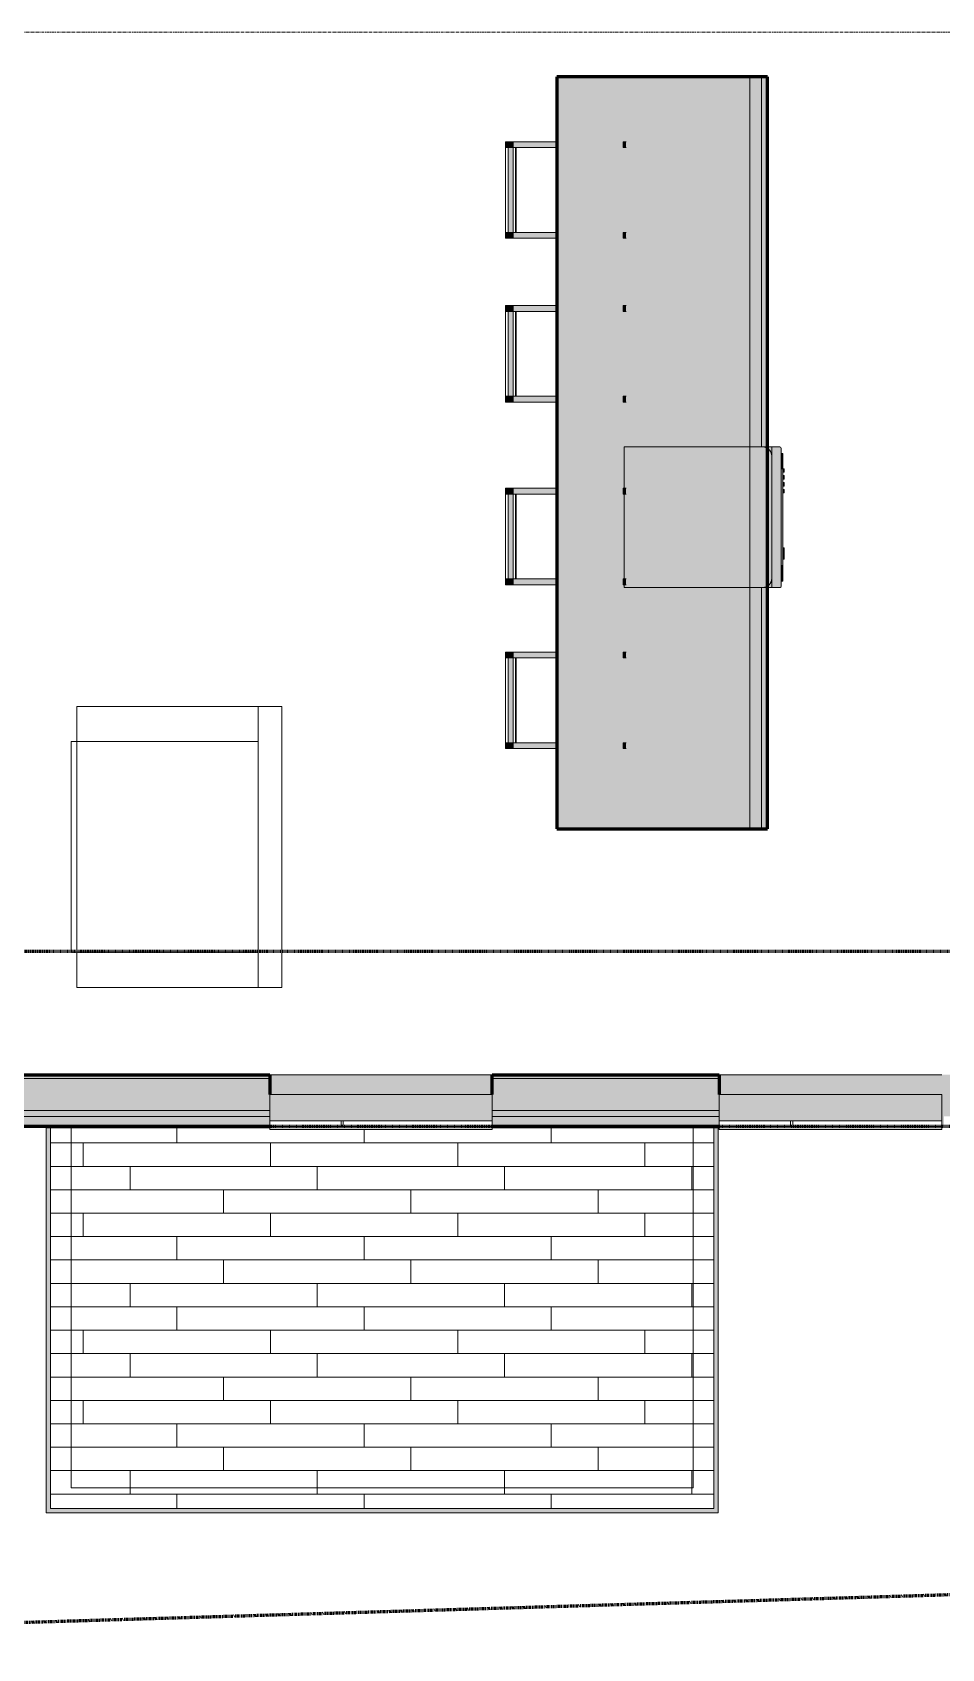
# Model space of a CAD drawing. Header units: inches. Extents: x -4061 to -1937, y 9836 to 11171.
# Drawn here: x -3715.1 to -3559.7, y 9891 to 10167.2 of the extents above; entities that cross this region are included whole.
import ezdxf

# ---------------------------------------------------------------- set-up
doc = ezdxf.new("R2010")
doc.units = ezdxf.units.IN
doc.header["$MEASUREMENT"] = 0
for name, pattern in [('Dash 1_16_', [0.125, 0.0625, -0.0625]), ('Double Dash 3_8_', [1, 0.375, -0.125, 0.125, -0.125, 0.125, -0.125]), ('Grid Line 1_2_', [0.875, 0.5, -0.125, 0.125, -0.125])]:
    doc.linetypes.add(name, pattern=pattern)
for name, color, linetype, lineweight in [('0-1', 7, 'Continuous', 5), ('0-2', 250, 'Continuous', 9), ('0-3', 10, 'Double Dash 3_8_', 60), ('A-FLOR-2', 7, 'Continuous', 18), ('A-FLOR-PATT-1', 251, 'Continuous', 9), ('A-GLAZ-1', 27, 'Continuous', 18), ('A-GLAZ-2', 7, 'Continuous', 18), ('A-GLAZ-5', 251, 'Continuous', 9), ('A-WALL-1', 8, 'Continuous', 5), ('A-WALL-2', 10, 'Continuous', 60), ('A-WALL-3', 7, 'Continuous', 18), ('A-WALL-6', 243, 'Continuous', 5), ('A-WALL-7', 9, 'Continuous', 18), ('A-WALL-PATT-2', 253, 'Continuous', 9), ('C-PROP-LINE-1', 10, 'Double Dash 3_8_', 60), ('C-PROP-LINE-2', 91, 'Dash 1_16_', 60), ('I-FURN', 30, 'Continuous', 9), ('I-FURN-1', 250, 'Continuous', 9), ('I-FURN-2', 253, 'Continuous', 9), ('Q-CASE-1', 253, 'Continuous', 9), ('Q-CASE-2', 10, 'Continuous', 60), ('Q-CASE-3', 250, 'Continuous', 9), ('Q-SPCQ-1', 250, 'Continuous', 9), ('Q-SPCQ-2', 55, 'Continuous', 9), ('S-GRID-1', 1, 'Grid Line 1_2_', 9)]:
    doc.layers.add(name, color=color, linetype=linetype, lineweight=lineweight)

# ---------------------------------------------------------------- blocks, each defined once
blk = doc.blocks.new('Dishwasher_15404 - 34_ counter-V13-ENLARGED RCP - 2ND FLOOR PLAN - WEST')
at = {"layer": 'Q-SPCQ-2'}
for points in [[(21.5, 0), (23.68, 0), (24.08, 0.05), (24.46, 0.21), (24.83, 0.52), (25.07, 0.87), (25.2, 1.17), (25.25, 1.57), (25.24, 22.49), (25.17, 22.9), (24.98, 23.29), (24.74, 23.58), (24.46, 23.79), (24.08, 23.95), (23.68, 24), (21.5, 24), (21.5, 0.87)], [(25.25, 0), (26.73, 0.01), (26.82, 0.06), (26.87, 0.2), (26.85, 23.86), (26.82, 23.94), (26.68, 24), (25.25, 24), (25.25, 0.42)], [(27.12, 21.39), (27.12, 22.91), (26.87, 22.91), (26.87, 21.39)], [(27.12, 20.19), (27.12, 21.39), (26.87, 21.39), (26.87, 20.19)], [(26.87, 3.81), (27.12, 3.81), (27.12, 20.19), (26.87, 20.19), (26.87, 5.57)], [(27.12, 19.69), (27.37, 19.69), (27.37, 20.28), (27.12, 20.28), (27.12, 20.19)], [(27.37, 18.51), (27.37, 19.1), (27.12, 19.1), (27.12, 18.51)], [(27.37, 17.33), (27.37, 17.92), (27.12, 17.92), (27.12, 17.33)], [(27.37, 16.15), (27.37, 16.74), (27.12, 16.74), (27.12, 16.15)], [(27.37, 5.81), (27.37, 6.79), (27.12, 6.79), (27.12, 5.81)], [(27.37, 4.82), (27.37, 5.81), (27.12, 5.81), (27.12, 4.82)], [(27.12, 2.61), (27.12, 3.81), (26.87, 3.81), (26.87, 2.61)], [(27.12, 1.09), (27.12, 2.61), (26.87, 2.61), (26.87, 1.09)]]:
    blk.add_hatch(color=256, dxfattribs=at).paths.add_polyline_path(points, flags=0)
h = blk.add_hatch(color=256, dxfattribs=at)
h.paths.add_polyline_path([(24.74, 0), (25.25, 0), (25.25, 1.57), (25.2, 1.17), (24.96, 0.67), (24.74, 0.42), (24.46, 0.21), (24.08, 0.05), (23.68, 0), (24.57, 0)], flags=0)
h.paths.add_polyline_path([(25.25, 22.43), (25.25, 24), (23.68, 24), (24.08, 23.95), (24.46, 23.79), (24.83, 23.48), (25.04, 23.21), (25.22, 22.75), (25.24, 22.49)], flags=0)
h = blk.add_hatch(color=256, dxfattribs=at)
h.paths.add_polyline_path([(25.07, 0.85), (25.12, 0.95), (25.07, 0.87)], flags=0)
h.paths.add_polyline_path([(25.2, 1.2), (25.22, 1.25), (25.2, 1.23)], flags=0)
h.paths.add_polyline_path([(25, 23.26), (24.96, 23.33), (24.98, 23.29)], flags=0)
at = {"layer": 'Q-SPCQ-1'}
for p, q in [((0, 24), (23.68, 24)), ((0, 16.95), (0, 24)), ((23.68, 24), (25.25, 24)), ((25.25, 24), (26.68, 24)), ((25.25, 24), (25.25, 22.43)), ((25.25, 22.43), (25.25, 1.57)), ((26.87, 23.8), (26.87, 0.2)), ((26.87, 22.91), (27.12, 22.91)), ((27.12, 21.39), (27.12, 22.91)), ((27.12, 20.19), (27.12, 21.39)), ((27.12, 20.28), (27.37, 20.28)), ((27.12, 3.81), (27.12, 20.19)), ((27.12, 19.69), (27.37, 19.69)), ((27.37, 19.69), (27.37, 20.28)), ((27.12, 19.1), (27.37, 19.1)), ((27.12, 18.51), (27.37, 18.51)), ((27.12, 17.92), (27.37, 17.92)), ((27.12, 17.33), (27.37, 17.33)), ((27.12, 16.74), (27.37, 16.74)), ((27.37, 17.33), (27.37, 17.92)), ((27.37, 16.15), (27.37, 16.74)), ((27.37, 18.51), (27.37, 19.1)), ((0, 1.45), (0, 15.95)), ((27.12, 16.15), (27.37, 16.15)), ((27.37, 6.79), (27.12, 6.79)), ((27.37, 5.81), (27.37, 6.79)), ((27.37, 4.82), (27.37, 5.81)), ((27.12, 4.82), (27.37, 4.82)), ((27.12, 2.61), (27.12, 3.81)), ((0, 0), (0, 0.45)), ((23.68, 0), (0, 0)), ((25.25, 1.57), (25.25, 0)), ((26.87, 1.09), (27.12, 1.09)), ((27.12, 1.09), (27.12, 2.61)), ((25.25, 0), (23.68, 0)), ((26.68, 0), (25.25, 0))]:
    blk.add_line(p, q, dxfattribs=at)
for centre, radius, start, end in [((23.68, 22.43), 1.57, 360, 90), ((23.68, 22.43), 1.57, 32.077, 42.3359), ((23.68, 22.43), 1.57, 17.8182, 27.5266), ((23.68, 22.43), 1.57, 360, 13.6425), ((26.68, 23.8), 0.197, 360, 90), ((23.68, 1.57), 1.57, 270, 360), ((23.68, 1.57), 1.57, 317.6641, 327.923), ((23.68, 1.57), 1.57, 333.4171, 342.1818), ((23.68, 1.57), 1.57, 346.3575, 360), ((26.68, 0.2), 0.197, 270, 360), ((26.68, 0.2), 0.197, 285, 345)]:
    blk.add_arc(centre, radius, start, end, dxfattribs=at)
blk = doc.blocks.new('OD_CW_Base Cabinet - OD_CW_Base Cabinet-1985666-ENLARGED RCP - 2ND FLOOR PLAN - WEST')
at = {"layer": 'Q-CASE-1'}
h = blk.add_hatch(color=256, dxfattribs=at)
h.paths.add_polyline_path([(0.74, 12.64), (0.74, -9), (129.26, -9), (129.26, 24), (0.74, 24), (0.74, 12.64)], flags=0)
h.paths.add_polyline_path([(14.45, 12.14), (14.45, 12.64), (15.45, 12.64), (15.45, 12.14)], flags=0)
h.paths.add_polyline_path([(29.95, 12.14), (29.95, 12.64), (30.95, 12.64), (30.95, 12.14)], flags=0)
h.paths.add_polyline_path([(42.45, 12.14), (42.45, 12.64), (43.45, 12.64), (43.45, 12.14)], flags=0)
h.paths.add_polyline_path([(57.95, 12.14), (57.95, 12.64), (58.95, 12.64), (58.95, 12.14)], flags=0)
h.paths.add_polyline_path([(73.67, 12.14), (73.67, 12.64), (74.67, 12.64), (74.67, 12.14)], flags=0)
h.paths.add_polyline_path([(89.17, 12.64), (89.17, 12.64), (90.17, 12.64), (90.17, 12.14), (89.17, 12.14)], flags=0)
h.paths.add_polyline_path([(101.67, 12.14), (101.67, 12.64), (102.67, 12.64), (102.67, 12.14)], flags=0)
h.paths.add_polyline_path([(117.17, 12.14), (117.17, 12.64), (118.17, 12.64), (118.17, 12.14)], flags=0)
h = blk.add_hatch(color=256, dxfattribs=at)
h.paths.add_polyline_path([(0.74, -9), (0.74, -11), (42, -11), (42, -9), (28.78, -9)], flags=0)
h.paths.add_polyline_path([(66, -11), (129.26, -11), (129.26, -9), (66, -9)], flags=0)
h = blk.add_hatch(color=256, dxfattribs=at)
h.paths.add_polyline_path([(0.74, -12), (42, -12), (41.98, -11), (0.74, -11)], flags=0)
h.paths.add_polyline_path([(66, -11.96), (66, -12), (129.26, -12), (129.26, -11), (66, -11), (66, -11.84)], flags=0)
at = {"layer": 'Q-CASE-2'}
for p, q in [((129.26, 24), (0.74, 24)), ((0.74, 24), (0.74, -12)), ((129.26, -12), (129.26, 24)), ((0.74, -12), (129.26, -12))]:
    blk.add_line(p, q, dxfattribs=at)
at = {"layer": 'Q-CASE-3'}
for p, q in [((0.74, 24), (0.74, -9)), ((0.74, 24), (129.26, 24)), ((129.26, -9), (129.26, 24)), ((0.74, -9), (0.74, -11)), ((0.74, -9), (129.26, -9)), ((0.74, -11), (0.74, -12)), ((0.74, -11), (42, -11)), ((0.74, -11), (42, -11)), ((66, -11), (129.26, -11)), ((66, -11), (129.26, -11)), ((129.26, -11), (129.26, -9)), ((129.26, -12), (129.26, -11)), ((0.74, -12), (42, -12)), ((66, -12), (129.26, -12))]:
    blk.add_line(p, q, dxfattribs=at)
blk = doc.blocks.new('Bar_Stool_6722_1_ - Bar_Stool_6722_1_-V14-ENLARGED RCP - 2ND FLOOR PLAN - WEST')
at = {"layer": 'I-FURN-2'}
for points in [[(1, 20.63), (0, 20.63), (0, 20.14), (1, 20.14)], [(16.5, 20.63), (15.5, 20.63), (15.5, 20.14), (16.5, 20.14)], [(1, 8.11), (1, 8.78), (0, 8.78), (0, 1.3), (1, 1.3), (1, 6.87)], [(16.5, 8.11), (16.5, 8.78), (15.5, 8.78), (15.5, 1.3), (16.5, 1.3), (16.5, 1.83)], [(1, 0.75), (1, 1.3), (0, 1.3), (0, 0.75), (1, 0.75)], [(1, 0.46), (1, 0.75), (0, 0.75), (0, 0), (1, 0)], [(15.5, 1.3), (1, 1.3), (1, 0.46), (15.5, 0.46), (15.5, 1.3)], [(16.5, 1.3), (15.5, 1.3), (15.5, 0.75), (16.5, 0.75), (16.5, 0.94)], [(16.5, 0.46), (16.5, 0.75), (15.5, 0.75), (15.5, 0), (16.5, 0)]]:
    blk.add_hatch(color=256, dxfattribs=at).paths.add_polyline_path(points, flags=0)
at = {"layer": 'I-FURN-1'}
for p, q in [((0, 20.63), (0, 20.14)), ((0, 20.14), (1, 20.14)), ((1, 20.14), (1, 20.63)), ((15.5, 20.63), (15.5, 20.14)), ((15.5, 20.14), (16.5, 20.14)), ((16.5, 20.14), (16.5, 20.63)), ((0, 8.78), (0, 1.3)), ((1, 1.3), (1, 8.78)), ((15.5, 8.78), (15.5, 1.3)), ((16.5, 1.3), (16.5, 8.78)), ((0, 1.3), (1, 1.3)), ((0, 1.3), (0, 0.75)), ((0, 0.75), (0, 0)), ((0, 0.75), (1, 0.75)), ((1, 1.83), (15.5, 1.83)), ((1, 1.73), (15.5, 1.73)), ((15.5, 1.3), (1, 1.3)), ((1, 0.75), (1, 1.3)), ((1, 0), (1, 0.75)), ((1, 0.46), (15.5, 0.46)), ((15.5, 1.3), (16.5, 1.3)), ((15.5, 1.3), (15.5, 0.75)), ((15.5, 0.75), (15.5, 0)), ((15.5, 0.75), (16.5, 0.75)), ((16.5, 0), (15.5, 0)), ((16.5, 0.75), (16.5, 1.3)), ((16.5, 0), (16.5, 0.75)), ((1, 0), (0, 0)), ((1, 0), (15.5, 0))]:
    blk.add_line(p, q, dxfattribs=at)
blk = doc.blocks.new('Bar_Stool_6722_1_ - Bar_Stool_6722_1_-V15-ENLARGED RCP - 2ND FLOOR PLAN - WEST')
at = {"layer": 'I-FURN-2'}
for points in [[(0, -0.46), (0, -0.75), (1, -0.75), (1, 0), (0, 0)], [(15.5, 0), (15.5, -0.75), (16.5, -0.75), (16.5, 0), (16, 0)], [(0, -1.3), (1, -1.3), (1, -0.75), (0, -0.75), (0, -0.94)], [(0, -1.83), (0, -8.78), (1, -8.78), (1, -1.3), (0, -1.3)], [(1, -0.75), (1, -1.3), (15.5, -1.3), (15.5, -0.46), (1, -0.46), (1, -0.75)], [(15.5, -1.3), (16.5, -1.3), (16.5, -0.75), (15.5, -0.75), (15.5, -0.94)], [(15.5, -8.78), (16.5, -8.78), (16.5, -1.3), (15.5, -1.3), (15.5, -8.11)], [(0, -20.63), (1, -20.63), (1, -20.14), (0, -20.14)], [(15.5, -20.63), (16.5, -20.63), (16.5, -20.14), (15.5, -20.14)]]:
    blk.add_hatch(color=256, dxfattribs=at).paths.add_polyline_path(points, flags=0)
at = {"layer": 'I-FURN-1'}
for p, q in [((0, 0), (0, -0.75)), ((0, 0), (1, 0)), ((1, -0.75), (1, 0)), ((0, -0.75), (0, -1.3)), ((1, -0.75), (0, -0.75)), ((0, -1.3), (0, -8.78)), ((1, -1.3), (0, -1.3)), ((15.5, 0), (1, 0)), ((15.5, -0.46), (1, -0.46)), ((1, -1.3), (1, -0.75)), ((1, -1.3), (15.5, -1.3)), ((1, -8.78), (1, -1.3)), ((15.5, -1.73), (1, -1.73)), ((15.5, -1.83), (1, -1.83)), ((15.5, 0), (15.5, -0.75)), ((15.5, 0), (16.5, 0)), ((15.5, -0.75), (15.5, -1.3)), ((16.5, -0.75), (15.5, -0.75)), ((15.5, -1.3), (15.5, -8.78)), ((16.5, -1.3), (15.5, -1.3)), ((16.5, -0.75), (16.5, 0)), ((16.5, -1.3), (16.5, -0.75)), ((16.5, -8.78), (16.5, -1.3)), ((0, -20.14), (0, -20.63)), ((1, -20.14), (0, -20.14)), ((1, -20.63), (1, -20.14)), ((15.5, -20.14), (15.5, -20.63)), ((16.5, -20.14), (15.5, -20.14)), ((16.5, -20.63), (16.5, -20.14))]:
    blk.add_line(p, q, dxfattribs=at)
blk = doc.blocks.new('Couch-Both_Arms-Generic - 2-1523460-ENLARGED RCP - 2ND FLOOR PLAN - WEST')
at = {"layer": 'I-FURN'}
for p, q in [((-24, 17.5), (-18, 17.5)), ((-24, -13.5), (-24, 17.5)), ((-18, 18.5), (18, 18.5)), ((-18, -13.5), (-18, 18.5)), ((-18, 17.5), (-18, -13.5)), ((18, 18.5), (18, -13.5)), ((18, 17.5), (24, 17.5)), ((18, -13.5), (18, 17.5)), ((24, 17.5), (24, -13.5)), ((-24, -13.5), (24, -13.5)), ((-18, -13.5), (-24, -13.5)), ((18, -13.5), (-18, -13.5)), ((24, -13.5), (18, -13.5))]:
    blk.add_line(p, q, dxfattribs=at)
at = {"layer": 'I-FURN-1'}
for p, q in [((-24, 17.5), (24, 17.5)), ((-24, -17.5), (-24, 17.5)), ((24, 17.5), (24, -17.5)), ((24, -17.5), (-24, -17.5))]:
    blk.add_line(p, q, dxfattribs=at)
blk = doc.blocks.new('CTR - 1st Phase - Unit Layouts_rvt-1-ENLARGED RCP - 2ND FLOOR PLAN - WEST')
at = {"layer": '0-2'}
for name, p, rotation in [('OD_CW_Base Cabinet - OD_CW_Base Cabinet-1985666-ENLARGED RCP - 2ND FLOOR PLAN - WEST', (-3601.5, 10030.33), 89.99999999990125), ('Bar_Stool_6722_1_ - Bar_Stool_6722_1_-V15-ENLARGED RCP - 2ND FLOOR PLAN - WEST', (-3634.27, 10132), 89.99999999989384), ('Bar_Stool_6722_1_ - Bar_Stool_6722_1_-V14-ENLARGED RCP - 2ND FLOOR PLAN - WEST', (-3634.27, 10120.5), 269.9999999998954), ('Bar_Stool_6722_1_ - Bar_Stool_6722_1_-V15-ENLARGED RCP - 2ND FLOOR PLAN - WEST', (-3634.27, 10072.78), 89.99999999989421), ('Bar_Stool_6722_1_ - Bar_Stool_6722_1_-V15-ENLARGED RCP - 2ND FLOOR PLAN - WEST', (-3634.27, 10044.78), 89.99999999989421), ('Couch-Both_Arms-Generic - 2-1523460-ENLARGED RCP - 2ND FLOOR PLAN - WEST', (-3690, 10027.99), 89.99999999998167)]:
    blk.add_blockref(name, p, dxfattribs=dict(at, rotation=rotation))
blk.add_blockref('Dishwasher_15404 - 34_ counter-V13-ENLARGED RCP - 2ND FLOOR PLAN - WEST', (-3614, 10072.33), dxfattribs=at)
blk = doc.blocks.new('_THE_ WINDOW _ DOOR - Window - 2nd Floor-2113400-ENLARGED RCP - 2ND FLOOR PLAN - WEST')
at = {"layer": 'A-GLAZ-1'}
h = blk.add_hatch(color=256, dxfattribs=at)
h.paths.add_polyline_path([(-19.01, -4.94), (19.01, -4.94), (19.01, -4.44), (-19.01, -4.44)], flags=0)
h.paths.add_polyline_path([(-4.15, -3.44), (19.01, -3.44), (19.01, 1.06), (-19.01, 1.06), (-19.01, -3.44)], flags=0)
at = {"layer": 'A-GLAZ-5'}
h = blk.add_hatch(dxfattribs=at)
h.set_pattern_fill('FP_10', color=256, style=0, pattern_type=2)
h.set_pattern_definition([(0, (25.74, -1.51), (-38.4, 120.38), [0.392, -38.007]), (0, (25.74, -1.12), (-38.4, 120.38), [0.392, -38.007]), (0, (25.74, 14.85), (-38.4, 120.38), [0.392, -38.007]), (0, (25.74, 15.24), (-38.4, 120.38), [0.392, -38.007]), (0, (25.74, 31.2), (-38.4, 120.38), [0.393, -38.008]), (0, (25.74, 31.6), (-38.4, 120.38), [0.393, -38.008]), (0, (25.74, 47.56), (-38.4, 120.38), [0.393, -38.008]), (0, (25.74, 47.95), (-38.4, 120.38), [0.393, -38.008]), (0, (25.74, 63.92), (-38.4, 120.38), [0.393, -38.008]), (0, (25.74, 64.31), (-38.4, 120.38), [0.393, -38.008]), (0, (25.74, 80.28), (-38.4, 120.38), [0.393, -38.008]), (0, (25.74, 80.67), (-38.4, 120.38), [0.393, -38.008]), (0, (25.74, 96.63), (-38.4, 120.38), [0.393, -38.008]), (0, (25.74, 97.03), (-38.4, 120.38), [0.393, -38.008]), (0, (25.74, 112.99), (-38.4, 120.38), [0.392, -38.007]), (0, (25.74, 113.38), (-38.4, 120.38), [0.392, -38.007]), (0, (43.19, -1.51), (-38.4, 120.38), [0.393, -38.008]), (0, (43.19, -1.12), (-38.4, 120.38), [0.393, -38.008]), (0, (43.19, 14.85), (-38.4, 120.38), [0.393, -38.008]), (0, (43.19, 15.24), (-38.4, 120.38), [0.393, -38.008]), (0, (43.19, 31.2), (-38.4, 120.38), [0.393, -38.008]), (0, (43.19, 31.6), (-38.4, 120.38), [0.393, -38.008]), (0, (43.19, 47.56), (-38.4, 120.38), [0.393, -38.008]), (0, (43.19, 47.95), (-38.4, 120.38), [0.393, -38.008]), (0, (43.19, 63.92), (-38.4, 120.38), [0.393, -38.008]), (0, (43.19, 64.31), (-38.4, 120.38), [0.393, -38.008]), (0, (43.19, 80.28), (-38.4, 120.38), [0.393, -38.008]), (0, (43.19, 80.67), (-38.4, 120.38), [0.393, -38.008]), (0, (43.19, 96.63), (-38.4, 120.38), [0.393, -38.008]), (0, (43.19, 97.03), (-38.4, 120.38), [0.393, -38.008]), (0, (43.19, 112.99), (-38.4, 120.38), [0.392, -38.007]), (0, (43.19, 113.38), (-38.4, 120.38), [0.392, -38.007]), (0, (60.64, -1.51), (-38.4, 120.38), [0.392, -38.007]), (0, (60.64, -1.12), (-38.4, 120.38), [0.392, -38.007]), (0, (60.64, 14.85), (-38.4, 120.38), [0.392, -38.007]), (0, (60.64, 15.24), (-38.4, 120.38), [0.392, -38.007]), (0, (60.64, 31.2), (-38.4, 120.38), [0.392, -38.007]), (0, (60.64, 31.6), (-38.4, 120.38), [0.392, -38.007]), (0, (60.64, 47.56), (-38.4, 120.38), [0.392, -38.007]), (0, (60.64, 47.95), (-38.4, 120.38), [0.392, -38.007]), (0, (60.64, 63.92), (-38.4, 120.38), [0.392, -38.007]), (0, (60.64, 64.31), (-38.4, 120.38), [0.392, -38.007]), (0, (60.64, 80.28), (-38.4, 120.38), [0.392, -38.007]), (0, (60.64, 80.67), (-38.4, 120.38), [0.392, -38.007]), (0, (60.64, 96.63), (-38.4, 120.38), [0.392, -38.007]), (0, (60.64, 97.03), (-38.4, 120.38), [0.392, -38.007]), (0, (60.64, 112.99), (-38.4, 120.38), [0.392, -38.007]), (0, (60.64, 113.38), (-38.4, 120.38), [0.392, -38.007]), (90, (24, -4.063), (-38.4, 2e-15), [120, -0.375]), (90, (24.375, -4.063), (-38.4, 2e-15), [120, -0.375]), (90, (25.74, -1.51), (-38.4, 2e-15), [0.392, -119.982]), (90, (25.74, 14.848), (-38.4, 2e-15), [0.393, -119.983]), (90, (25.74, 31.206), (-38.4, 2e-15), [0.392, -119.982]), (90, (25.74, 47.563), (-38.4, 2e-15), [0.392, -119.982]), (90, (25.74, 63.92), (-38.4, 2e-15), [0.392, -119.982]), (90, (25.74, 80.277), (-38.4, 2e-15), [0.392, -119.982]), (90, (25.74, 96.634), (-38.4, 2e-15), [0.392, -119.982]), (90, (25.74, 112.99), (-38.4, 2e-15), [0.392, -119.982]), (90, (26.134, -1.51), (-38.4, 2e-15), [0.392, -119.982]), (90, (26.134, 14.848), (-38.4, 2e-15), [0.393, -119.983]), (90, (26.134, 31.206), (-38.4, 2e-15), [0.392, -119.982]), (90, (26.134, 47.563), (-38.4, 2e-15), [0.392, -119.982]), (90, (26.134, 63.92), (-38.4, 2e-15), [0.392, -119.982]), (90, (26.134, 80.277), (-38.4, 2e-15), [0.392, -119.982]), (90, (26.134, 96.634), (-38.4, 2e-15), [0.392, -119.982]), (90, (26.134, 112.99), (-38.4, 2e-15), [0.392, -119.982]), (90, (43.19, -1.51), (-38.4, 2e-15), [0.392, -119.982]), (90, (43.19, 14.848), (-38.4, 2e-15), [0.393, -119.983]), (90, (43.19, 31.206), (-38.4, 2e-15), [0.392, -119.982]), (90, (43.19, 47.563), (-38.4, 2e-15), [0.392, -119.982]), (90, (43.19, 63.92), (-38.4, 2e-15), [0.392, -119.982]), (90, (43.19, 80.277), (-38.4, 2e-15), [0.392, -119.982]), (90, (43.19, 96.634), (-38.4, 2e-15), [0.392, -119.982]), (90, (43.19, 112.99), (-38.4, 2e-15), [0.392, -119.982]), (90, (43.584, -1.51), (-38.4, 2e-15), [0.392, -119.982]), (90, (43.584, 14.848), (-38.4, 2e-15), [0.393, -119.983]), (90, (43.584, 31.206), (-38.4, 2e-15), [0.392, -119.982]), (90, (43.584, 47.563), (-38.4, 2e-15), [0.392, -119.982]), (90, (43.584, 63.92), (-38.4, 2e-15), [0.392, -119.982]), (90, (43.584, 80.277), (-38.4, 2e-15), [0.392, -119.982]), (90, (43.584, 96.634), (-38.4, 2e-15), [0.392, -119.982]), (90, (43.584, 112.99), (-38.4, 2e-15), [0.392, -119.982]), (90, (60.64, -1.51), (-38.4, 2e-15), [0.392, -119.982]), (90, (60.64, 14.848), (-38.4, 2e-15), [0.392, -119.982]), (90, (60.64, 31.206), (-38.4, 2e-15), [0.392, -119.982]), (90, (60.64, 47.563), (-38.4, 2e-15), [0.392, -119.982]), (90, (60.64, 63.92), (-38.4, 2e-15), [0.392, -119.982]), (90, (60.64, 80.277), (-38.4, 2e-15), [0.392, -119.982]), (90, (60.64, 96.634), (-38.4, 2e-15), [0.392, -119.982]), (90, (60.64, 112.99), (-38.4, 2e-15), [0.392, -119.982]), (90, (61.034, -1.51), (-38.4, 2e-15), [0.392, -119.982]), (90, (61.034, 14.848), (-38.4, 2e-15), [0.392, -119.982]), (90, (61.034, 31.206), (-38.4, 2e-15), [0.392, -119.982]), (90, (61.034, 47.563), (-38.4, 2e-15), [0.392, -119.982]), (90, (61.034, 63.92), (-38.4, 2e-15), [0.392, -119.982]), (90, (61.034, 80.277), (-38.4, 2e-15), [0.392, -119.982]), (90, (61.034, 96.634), (-38.4, 2e-15), [0.392, -119.982]), (90, (61.034, 112.99), (-38.4, 2e-15), [0.392, -119.982]), (180, (62.4, -4.44), (-38.4, 120.38), [38.025, -0.375]), (180, (62.4, -4.06), (-38.4, 120.38), [38.025, -0.375])])
h.paths.add_polyline_path([(-4.15, -4.44), (19.01, -4.44), (19.01, -3.44), (-19.01, -3.44), (-19.01, -4.44)], flags=0)
at = {"layer": 'A-GLAZ-2'}
for p, q in [((19.01, 1.06), (-19.01, 1.06)), ((-19.01, 1.06), (-19.01, -3.44)), ((19.01, 1.06), (19.01, -3.44)), ((19.01, -3.44), (-19.01, -3.44)), ((-19.01, -3.44), (-19.01, -4.44)), ((-19.01, -4.44), (-19.01, -4.94)), ((-19.01, -4.44), (19.01, -4.44)), ((-19.01, -4.94), (19.01, -4.94)), ((19.01, -3.44), (19.01, -4.44)), ((19.01, -4.44), (19.01, -4.94))]:
    blk.add_line(p, q, dxfattribs=at)
blk = doc.blocks.new('Family - ___-1878357-ENLARGED RCP - 2ND FLOOR PLAN - WEST')
at = {"layer": 'C-PROP-LINE-1'}
blk.add_line((-3867.12, 9890.98), (-2001.29, 9946.84), dxfattribs=at)
blk = doc.blocks.new('CTR - 1st Phase - Shell_rvt-1-ENLARGED RCP - 2ND FLOOR PLAN - WEST')
at = {"layer": 'A-FLOR-PATT-1'}
h = blk.add_hatch(dxfattribs=at)
h.set_pattern_fill('FP_15', color=256, style=0, pattern_type=2)
h.set_pattern_definition([(180, (-3706.432, 31797.395), (5e-16, 4), []), (90, (-3706.432, 31797.395), (8, 8), [4, -28]), (90, (-3722.432, 31801.395), (8, 8), [4, -28])])
h.paths.add_polyline_path([(-3638.51, 9914.94), (-3598.67, 9914.94), (-3598.67, 9980), (-3636.51, 9980), (-3636.51, 9979.69), (-3674.54, 9979.69), (-3674.54, 9980), (-3712, 9980), (-3712, 9914.94), (-3672.54, 9914.94)], flags=0)
at = {"layer": 'A-WALL-1'}
for points in [[(-3672.54, 9985.69), (-3636.51, 9985.69), (-3636.51, 9989.06), (-3674.54, 9989.06), (-3674.54, 9985.69)], [(-3561.71, 9985.69), (-3559.71, 9985.69), (-3559.71, 9989.06), (-3597.74, 9989.06), (-3597.74, 9985.69), (-3595.5, 9985.69)]]:
    blk.add_hatch(color=256, dxfattribs=at).paths.add_polyline_path(points, flags=0)
h = blk.add_hatch(color=256, dxfattribs=at)
h.paths.add_polyline_path([(-3858.91, 9980.44), (-3828.14, 9980.44), (-3828.14, 9981.94), (-3858.97, 9981.94), (-3858.97, 9980.44)], flags=0)
h.paths.add_polyline_path([(-3622, 9980.44), (-3597.74, 9980.44), (-3597.74, 9981.94), (-3636.51, 9981.94), (-3636.51, 9980.44)], flags=0)
h.paths.add_polyline_path([(-3712.75, 9980.44), (-3674.54, 9980.44), (-3674.54, 9981.94), (-3790.11, 9981.94), (-3790.11, 9980.44), (-3718.14, 9980.44)], flags=0)
h.paths.add_polyline_path([(-3472.87, 9980.44), (-3405.74, 9980.44), (-3405.74, 9981.94), (-3482.91, 9981.94), (-3482.91, 9980.44)], flags=0)
h.paths.add_polyline_path([(-3559.71, 9980.44), (-3559.34, 9980.44), (-3559.34, 9981.94), (-3559.71, 9981.94), (-3559.71, 9981.19)], flags=0)
h.paths.add_polyline_path([(-3549.34, 9980.44), (-3520.94, 9980.44), (-3520.94, 9981.94), (-3549.34, 9981.94), (-3549.34, 9981.19)], flags=0)
h.paths.add_polyline_path([(-3300.91, 9980.44), (-3300.91, 9981.94), (-3367.71, 9981.94), (-3367.71, 9980.44), (-3350.24, 9980.44)], flags=0)
h.paths.add_polyline_path([(-3136.94, 9980.44), (-3136.94, 9981.94), (-3137.31, 9981.94), (-3137.31, 9980.44)], flags=0)
h.paths.add_polyline_path([(-3214.11, 9980.44), (-3175.34, 9980.44), (-3175.34, 9981.94), (-3214.11, 9981.94)], flags=0)
h.paths.add_polyline_path([(-3098.91, 9980.44), (-3060.14, 9980.44), (-3060.14, 9981.94), (-3098.91, 9981.94), (-3098.91, 9981.19)], flags=0)
h.paths.add_polyline_path([(-3290.54, 9980.44), (-3290.54, 9981.94), (-3290.91, 9981.94), (-3290.91, 9980.44)], flags=0)
h.paths.add_polyline_path([(-3252.51, 9980.44), (-3252.14, 9980.44), (-3252.14, 9981.94), (-3252.51, 9981.94), (-3252.51, 9981.19)], flags=0)
h.paths.add_polyline_path([(-2944.94, 9980.44), (-2944.94, 9981.94), (-2983.71, 9981.94), (-2983.71, 9980.44), (-2945.12, 9980.44)], flags=0)
h.paths.add_polyline_path([(-2906.54, 9980.44), (-2906.54, 9981.94), (-2934.94, 9981.94), (-2934.94, 9980.44), (-2921.03, 9980.44)], flags=0)
h.paths.add_polyline_path([(-2868.14, 9980.44), (-2868.14, 9981.94), (-2868.51, 9981.94), (-2868.51, 9980.44)], flags=0)
h.paths.add_polyline_path([(-3022.11, 9980.44), (-3021.74, 9980.44), (-3021.74, 9981.94), (-3022.11, 9981.94), (-3022.11, 9981.19)], flags=0)
h.paths.add_polyline_path([(-2675.76, 9980.44), (-2648.11, 9980.44), (-2648.11, 9981.94), (-2676.51, 9981.94), (-2676.51, 9980.44), (-2676.32, 9980.44)], flags=0)
h.paths.add_polyline_path([(-2790.4, 9980.44), (-2752.94, 9980.44), (-2752.94, 9981.94), (-2830.11, 9981.94), (-2830.11, 9980.44), (-2791.15, 9980.44)], flags=0)
h.paths.add_polyline_path([(-2484.14, 9980.44), (-2484.14, 9981.94), (-2521.97, 9981.94), (-2521.97, 9980.44), (-2491.82, 9980.44)], flags=0)
h.paths.add_polyline_path([(-2714.91, 9980.44), (-2714.54, 9980.44), (-2714.54, 9981.94), (-2714.91, 9981.94), (-2714.91, 9981.19)], flags=0)
h.paths.add_polyline_path([(-2330.54, 9980.44), (-2292.14, 9980.44), (-2292.14, 9981.94), (-2330.54, 9981.94), (-2330.54, 9981.19)], flags=0)
h.paths.add_polyline_path([(-2445.36, 9980.44), (-2445.36, 9981.94), (-2446.11, 9981.94), (-2446.11, 9980.44)], flags=0)
h.paths.add_polyline_path([(-2368.56, 9980.44), (-2368.56, 9981.94), (-2369.31, 9981.94), (-2369.31, 9980.44), (-2369.18, 9980.44)], flags=0)
h.paths.add_polyline_path([(-2253.74, 9980.44), (-2253.74, 9981.94), (-2254.11, 9981.94), (-2254.11, 9980.44)], flags=0)
h.paths.add_polyline_path([(-2407.34, 9980.44), (-2379.31, 9980.44), (-2379.31, 9981.94), (-2407.34, 9981.94), (-2407.34, 9981.19)], flags=0)
h.paths.add_polyline_path([(-2215.71, 9980.44), (-2176.94, 9980.44), (-2176.94, 9981.94), (-2215.71, 9981.94), (-2215.71, 9981.19)], flags=0)
h.paths.add_polyline_path([(-2100.51, 9980.44), (-2068.17, 9980.44), (-2068.17, 9981.94), (-2100.51, 9981.94), (-2100.51, 9981.19)], flags=0)
h.paths.add_polyline_path([(-2138.54, 9980.44), (-2138.54, 9981.94), (-2138.91, 9981.94), (-2138.91, 9980.44)], flags=0)
at = {"layer": 'A-WALL-6'}
for points in [[(-3708.5, 9914.19), (-3708.5, 9914.94), (-3712, 9914.94), (-3712, 9980), (-3712.75, 9980), (-3712.75, 9914.19), (-3712, 9914.19)], [(-3598.67, 9914.19), (-3597.92, 9914.19), (-3597.92, 9980), (-3598.67, 9980), (-3598.67, 9914.94), (-3602.17, 9914.94), (-3602.17, 9914.19)], [(-3708.5, 9914.19), (-3602.17, 9914.19), (-3602.17, 9914.94), (-3708.5, 9914.94)]]:
    blk.add_hatch(color=256, dxfattribs=at).paths.add_polyline_path(points, flags=0)
at = {"layer": 'A-WALL-7'}
h = blk.add_hatch(color=256, dxfattribs=at)
h.paths.add_polyline_path([(-3858.97, 9980.19), (-3828.14, 9980.19), (-3828.14, 9980.44), (-3860.47, 9980.44), (-3860.47, 9980.19), (-3859.14, 9980.19)], flags=0)
h.paths.add_polyline_path([(-3712, 9980.19), (-3674.54, 9980.19), (-3674.54, 9980.44), (-3790.11, 9980.44), (-3790.11, 9980.19), (-3712.75, 9980.19)], flags=0)
h.paths.add_polyline_path([(-3636.51, 9980.19), (-3597.74, 9980.19), (-3597.74, 9980.44), (-3636.51, 9980.44)], flags=0)
h.paths.add_polyline_path([(-3534.19, 9980.19), (-3520.94, 9980.19), (-3520.94, 9980.44), (-3549.34, 9980.44), (-3549.34, 9980.19)], flags=0)
h.paths.add_polyline_path([(-3559.71, 9980.19), (-3559.34, 9980.19), (-3559.34, 9980.44), (-3559.71, 9980.44)], flags=0)
h.paths.add_polyline_path([(-3405.74, 9980.19), (-3405.74, 9980.44), (-3482.91, 9980.44), (-3482.91, 9980.19), (-3472.87, 9980.19)], flags=0)
h.paths.add_polyline_path([(-3367.71, 9980.19), (-3300.91, 9980.19), (-3300.91, 9980.44), (-3367.71, 9980.44)], flags=0)
h.paths.add_polyline_path([(-3179.96, 9980.19), (-3175.34, 9980.19), (-3175.34, 9980.44), (-3214.11, 9980.44), (-3214.11, 9980.19)], flags=0)
h.paths.add_polyline_path([(-3290.54, 9980.19), (-3290.54, 9980.44), (-3290.91, 9980.44), (-3290.91, 9980.19)], flags=0)
h.paths.add_polyline_path([(-3252.14, 9980.19), (-3252.14, 9980.44), (-3252.51, 9980.44), (-3252.51, 9980.19)], flags=0)
h.paths.add_polyline_path([(-2906.54, 9980.19), (-2906.54, 9980.44), (-2934.94, 9980.44), (-2934.94, 9980.19), (-2921.03, 9980.19)], flags=0)
h.paths.add_polyline_path([(-2830.11, 9980.19), (-2752.94, 9980.19), (-2752.94, 9980.44), (-2830.11, 9980.44)], flags=0)
h.paths.add_polyline_path([(-2945.87, 9980.19), (-2944.94, 9980.19), (-2944.94, 9980.44), (-2983.71, 9980.44), (-2983.71, 9980.19), (-2949.37, 9980.19)], flags=0)
h.paths.add_polyline_path([(-2868.14, 9980.19), (-2868.14, 9980.44), (-2868.51, 9980.44), (-2868.51, 9980.19)], flags=0)
h.paths.add_polyline_path([(-3021.74, 9980.19), (-3021.74, 9980.44), (-3022.11, 9980.44), (-3022.11, 9980.19)], flags=0)
h.paths.add_polyline_path([(-3137.31, 9980.19), (-3136.94, 9980.19), (-3136.94, 9980.44), (-3137.31, 9980.44)], flags=0)
h.paths.add_polyline_path([(-3060.14, 9980.19), (-3060.14, 9980.44), (-3098.91, 9980.44), (-3098.91, 9980.19)], flags=0)
h.paths.add_polyline_path([(-2675.76, 9980.19), (-2648.11, 9980.19), (-2648.11, 9980.44), (-2676.51, 9980.44), (-2676.51, 9980.19), (-2676.32, 9980.19)], flags=0)
h.paths.add_polyline_path([(-2521.22, 9980.19), (-2484.14, 9980.19), (-2484.14, 9980.44), (-2522.72, 9980.44), (-2522.72, 9980.19), (-2521.97, 9980.19)], flags=0)
h.paths.add_polyline_path([(-2637.92, 9980.19), (-2637.92, 9980.44), (-2638.11, 9980.44), (-2638.11, 9980.19)], flags=0)
h.paths.add_polyline_path([(-2714.54, 9980.19), (-2714.54, 9980.44), (-2714.91, 9980.44), (-2714.91, 9980.19)], flags=0)
h.paths.add_polyline_path([(-2330.52, 9980.19), (-2292.14, 9980.19), (-2292.14, 9980.44), (-2330.54, 9980.44), (-2330.54, 9980.19)], flags=0)
h.paths.add_polyline_path([(-2215.7, 9980.19), (-2176.94, 9980.19), (-2176.94, 9980.44), (-2215.71, 9980.44), (-2215.71, 9980.19)], flags=0)
h.paths.add_polyline_path([(-2368.56, 9980.19), (-2368.56, 9980.44), (-2369.31, 9980.44), (-2369.31, 9980.19), (-2369.18, 9980.19)], flags=0)
h.paths.add_polyline_path([(-2379.31, 9980.19), (-2379.31, 9980.44), (-2407.34, 9980.44), (-2407.34, 9980.19)], flags=0)
h.paths.add_polyline_path([(-2253.74, 9980.19), (-2253.74, 9980.44), (-2254.11, 9980.44), (-2254.11, 9980.19)], flags=0)
h.paths.add_polyline_path([(-2445.36, 9980.19), (-2445.36, 9980.44), (-2446.11, 9980.44), (-2446.11, 9980.19)], flags=0)
h.paths.add_polyline_path([(-2067.92, 9980.19), (-2067.92, 9980.44), (-2100.51, 9980.44), (-2100.51, 9980.19), (-2068.17, 9980.19)], flags=0)
h.paths.add_polyline_path([(-2138.54, 9980.19), (-2138.54, 9980.44), (-2138.91, 9980.44), (-2138.91, 9980.19)], flags=0)
at = {"layer": 'A-WALL-PATT-2'}
h = blk.add_hatch(dxfattribs=at)
h.set_pattern_fill('FP_4', color=256, style=0, pattern_type=2)
h.set_pattern_definition([(161.57, (-87.746, -241.64), (-2.560496185, -0.000537386), [0, -18.214, 2.022, 0]), (18.43, (-88.386, -241.64), (-2.560496185, 0.000537386), [0, -18.214, 2.022, 0]), (108.43, (-87.746, -241.64), (1.27922091, -6.400876726), [6.07, -14.166]), (71.57, (-88.386, -241.64), (1.27922091, 6.400876726), [6.07, -14.166])])
h.paths.add_polyline_path([(-3852.47, 9982.94), (-3828.14, 9982.94), (-3828.14, 9988.44), (-3852.47, 9988.44), (-3852.47, 9983.44)], flags=0)
h.paths.add_polyline_path([(-3790.11, 9982.94), (-3674.54, 9982.94), (-3674.54, 9988.44), (-3790.11, 9988.44), (-3790.11, 9983.94)], flags=0)
h.paths.add_polyline_path([(-2752.94, 9982.94), (-2752.94, 9988.44), (-2830.11, 9988.44), (-2830.11, 9982.94), (-2798.4, 9982.94)], flags=0)
h.paths.add_polyline_path([(-2714.91, 9982.94), (-2714.54, 9982.94), (-2714.54, 9988.44), (-2714.91, 9988.44), (-2714.91, 9985.69)], flags=0)
h.paths.add_polyline_path([(-2640.42, 9982.94), (-2640.42, 9988.44), (-2676.51, 9988.44), (-2676.51, 9982.94), (-2675.76, 9982.94)], flags=0)
h.paths.add_polyline_path([(-2906.54, 9982.94), (-2906.54, 9988.44), (-2983.71, 9988.44), (-2983.71, 9982.94), (-2921.03, 9982.94)], flags=0)
h.paths.add_polyline_path([(-2868.51, 9982.94), (-2868.14, 9982.94), (-2868.14, 9988.44), (-2868.51, 9988.44), (-2868.51, 9983.94)], flags=0)
h.paths.add_polyline_path([(-3636.51, 9982.94), (-3597.74, 9982.94), (-3597.74, 9988.44), (-3636.51, 9988.44), (-3636.51, 9985.69)], flags=0)
h.paths.add_polyline_path([(-3021.74, 9982.94), (-3021.74, 9988.44), (-3022.11, 9988.44), (-3022.11, 9982.94)], flags=0)
h.paths.add_polyline_path([(-3559.71, 9982.94), (-3520.94, 9982.94), (-3520.94, 9988.44), (-3559.71, 9988.44), (-3559.71, 9985.69)], flags=0)
h.paths.add_polyline_path([(-3098.91, 9982.94), (-3060.14, 9982.94), (-3060.14, 9988.44), (-3098.91, 9988.44), (-3098.91, 9983.94)], flags=0)
h.paths.add_polyline_path([(-3136.94, 9982.94), (-3136.94, 9988.44), (-3137.31, 9988.44), (-3137.31, 9982.94)], flags=0)
h.paths.add_polyline_path([(-3175.34, 9982.94), (-3175.34, 9988.44), (-3214.11, 9988.44), (-3214.11, 9982.94)], flags=0)
h.paths.add_polyline_path([(-3252.14, 9982.94), (-3252.14, 9988.44), (-3252.51, 9988.44), (-3252.51, 9982.94)], flags=0)
h.paths.add_polyline_path([(-3482.91, 9982.94), (-3405.74, 9982.94), (-3405.74, 9988.44), (-3482.91, 9988.44), (-3482.91, 9983.94)], flags=0)
h.paths.add_polyline_path([(-3290.54, 9982.94), (-3290.54, 9988.44), (-3367.71, 9988.44), (-3367.71, 9982.94), (-3350.24, 9982.94)], flags=0)
h.paths.add_polyline_path([(-2520.22, 9982.94), (-2484.14, 9982.94), (-2484.14, 9988.44), (-2520.22, 9988.44), (-2520.22, 9983.94)], flags=0)
h.paths.add_polyline_path([(-2100.51, 9982.94), (-2070.67, 9982.94), (-2070.67, 9988.44), (-2100.51, 9988.44), (-2100.51, 9983.94)], flags=0)
h.paths.add_polyline_path([(-2445.36, 9982.94), (-2445.36, 9988.44), (-2446.11, 9988.44), (-2446.11, 9982.94)], flags=0)
h.paths.add_polyline_path([(-2138.54, 9982.94), (-2138.54, 9988.44), (-2138.91, 9988.44), (-2138.91, 9982.94)], flags=0)
h.paths.add_polyline_path([(-2185.24, 9982.94), (-2176.94, 9982.94), (-2176.94, 9988.44), (-2215.71, 9988.44), (-2215.71, 9982.94)], flags=0)
h.paths.add_polyline_path([(-2253.74, 9982.94), (-2253.74, 9988.44), (-2254.11, 9988.44), (-2254.11, 9982.94)], flags=0)
h.paths.add_polyline_path([(-2292.14, 9982.94), (-2292.14, 9988.44), (-2330.54, 9988.44), (-2330.54, 9982.94), (-2307.87, 9982.94)], flags=0)
h.paths.add_polyline_path([(-2407.34, 9982.94), (-2368.56, 9982.94), (-2368.56, 9988.44), (-2407.34, 9988.44), (-2407.34, 9985.69)], flags=0)
h = blk.add_hatch(dxfattribs=at)
h.set_pattern_fill('FP_1', color=256, style=0, pattern_type=2)
h.set_pattern_definition([(0, (-88.066, -241.96), (20.48, 5.12), [0.845, -14.515, 0.845, -14.515, -81.92]), (0, (-88.066, -241.96), (20.48, 5.12), [-30.72, 0.845, -29.875, 0.845, -14.515, -35.84]), (0, (-88.066, -241.96), (20.48, 5.12), [-76.8, 0.845, -9.395, 0.845, -24.755]), (120, (-80.386, -239.4), (-14.67405, 15.1762003), [0.845, -14.515, 0.845, -14.515, -81.92]), (120, (-80.386, -239.4), (-14.67405, 15.1762003), [-30.72, 0.845, -29.875, 0.845, -14.515, -35.84]), (120, (-80.386, -239.4), (-14.67405, 15.1762003), [-76.8, 0.845, -9.395, 0.845, -24.755]), (240, (-77.826, -229.16), (-5.80595, -20.2962003), [0.845, -14.515, 0.845, -14.515, -81.92]), (240, (-77.826, -229.16), (-5.80595, -20.2962003), [-30.72, 0.845, -29.875, 0.845, -14.515, -35.84]), (240, (-77.826, -229.16), (-5.80595, -20.2962003), [-76.8, 0.845, -9.395, 0.845, -24.755])])
h.paths.add_polyline_path([(-3851.85, 9988.44), (-3828.14, 9988.44), (-3828.14, 9989.06), (-3851.85, 9989.06)], flags=0)
h.paths.add_polyline_path([(-3790.11, 9988.44), (-3674.54, 9988.44), (-3674.54, 9989.06), (-3790.11, 9989.06)], flags=0)
h.paths.add_polyline_path([(-3597.74, 9988.44), (-3597.74, 9989.06), (-3636.51, 9989.06), (-3636.51, 9988.44)], flags=0)
h.paths.add_polyline_path([(-3559.71, 9988.44), (-3523.5, 9988.44), (-3523.5, 9989.06), (-3559.71, 9989.06)], flags=0)
h.paths.add_polyline_path([(-3481.16, 9988.44), (-3405.74, 9988.44), (-3405.74, 9989.06), (-3481.16, 9989.05)], flags=0)
h.paths.add_polyline_path([(-3252.51, 9988.44), (-3252.14, 9988.44), (-3252.14, 9989.06), (-3252.51, 9989.06)], flags=0)
h.paths.add_polyline_path([(-3367.71, 9988.44), (-3290.54, 9988.44), (-3290.54, 9989.06), (-3335.72, 9989.06), (-3335.72, 9988.81), (-3341.72, 9988.81), (-3341.72, 9989.06), (-3367.71, 9989.06)], flags=0)
h.paths.add_polyline_path([(-3214.11, 9988.44), (-3175.34, 9988.44), (-3175.34, 9989.03), (-3176.5, 9989.03), (-3176.5, 9989.06), (-3214.11, 9989.06), (-3214.11, 9989.03)], flags=0)
h.paths.add_polyline_path([(-3136.94, 9988.44), (-3136.94, 9988.81), (-3137.31, 9988.81), (-3137.31, 9988.44)], flags=0)
h.paths.add_polyline_path([(-3060.14, 9988.44), (-3060.14, 9989.06), (-3097.75, 9989.05), (-3097.75, 9989.03), (-3098.91, 9989.03), (-3098.91, 9988.44), (-3097.75, 9988.44)], flags=0)
h.paths.add_polyline_path([(-3022.11, 9988.44), (-3021.74, 9988.44), (-3021.74, 9989.06), (-3022.11, 9989.06)], flags=0)
h.paths.add_polyline_path([(-2983.71, 9988.44), (-2906.54, 9988.44), (-2906.54, 9989.06), (-2932.52, 9989.06), (-2932.52, 9988.81), (-2938.52, 9988.81), (-2938.52, 9989.06), (-2983.71, 9989.06)], flags=0)
h.paths.add_polyline_path([(-2868.14, 9988.44), (-2868.14, 9988.96), (-2868.51, 9988.96), (-2868.51, 9988.44)], flags=0)
h.paths.add_polyline_path([(-2648.62, 9988.44), (-2645.92, 9988.44), (-2645.92, 9989.06), (-2676.51, 9989.06), (-2676.51, 9988.44), (-2675.76, 9988.44)], flags=0)
h.paths.add_polyline_path([(-2798.4, 9988.44), (-2752.94, 9988.44), (-2752.94, 9989.06), (-2801.12, 9989.06), (-2801.12, 9988.44)], flags=0)
h.paths.add_polyline_path([(-2714.54, 9988.44), (-2714.54, 9989.06), (-2714.91, 9989.06), (-2714.91, 9988.44)], flags=0)
h.paths.add_polyline_path([(-2445.36, 9988.44), (-2445.36, 9989.06), (-2446.11, 9989.06), (-2446.11, 9988.44)], flags=0)
h.paths.add_polyline_path([(-2485.21, 9988.44), (-2484.14, 9988.44), (-2484.14, 9989.06), (-2514.72, 9989.06), (-2514.72, 9988.44), (-2491.82, 9988.44)], flags=0)
h.paths.add_polyline_path([(-2403.95, 9988.44), (-2403.95, 9989.06), (-2407.34, 9989.06), (-2407.34, 9988.44)], flags=0)
h.paths.add_polyline_path([(-2368.56, 9988.44), (-2368.56, 9989.06), (-2399.2, 9989.06), (-2399.2, 9988.44), (-2369.18, 9988.44)], flags=0)
h.paths.add_polyline_path([(-2330.54, 9988.44), (-2297.07, 9988.44), (-2297.07, 9989.06), (-2330.54, 9989.06)], flags=0)
h.paths.add_polyline_path([(-2203.87, 9988.44), (-2176.94, 9988.44), (-2176.94, 9989.06), (-2215.71, 9989.06), (-2215.71, 9988.44), (-2204.87, 9988.44)], flags=0)
h.paths.add_polyline_path([(-2100.51, 9988.44), (-2076.17, 9988.44), (-2076.17, 9989.06), (-2100.51, 9989.06)], flags=0)
h.paths.add_polyline_path([(-2138.54, 9988.44), (-2138.54, 9989.06), (-2138.91, 9989.06), (-2138.91, 9988.44)], flags=0)
h.paths.add_polyline_path([(-2826.44, 9988.44), (-2805.87, 9988.44), (-2805.87, 9989.06), (-2828.37, 9989.06), (-2828.37, 9988.44)], flags=0)
h.paths.add_polyline_path([(-2292.14, 9988.44), (-2292.14, 9989.06), (-2292.32, 9989.06), (-2292.32, 9988.44)], flags=0)
h.paths.add_polyline_path([(-2253.74, 9988.44), (-2253.74, 9989.06), (-2254.11, 9989.06), (-2254.11, 9988.44)], flags=0)
h = blk.add_hatch(dxfattribs=at)
h.set_pattern_fill('FP_3', color=256, style=0, pattern_type=2)
h.set_pattern_definition([(0, (-88.066, -241.96), (0, 3.199), []), (315, (-88.066, -241.96), (3.1989511, 0), [4.524, -4.524]), (45, (-88.066, -241.96), (3.1989511, 0), [4.524, -4.524])])
h.paths.add_polyline_path([(-3857.97, 9981.94), (-3828.14, 9981.94), (-3828.14, 9982.94), (-3857.97, 9982.94)], flags=0)
h.paths.add_polyline_path([(-3602.17, 9981.94), (-3597.74, 9981.94), (-3597.74, 9982.94), (-3636.51, 9982.94), (-3636.51, 9981.94)], flags=0)
h.paths.add_polyline_path([(-3674.54, 9981.94), (-3674.54, 9982.94), (-3790.11, 9982.94), (-3790.11, 9981.94), (-3712, 9981.94)], flags=0)
h.paths.add_polyline_path([(-3367.71, 9981.94), (-3290.54, 9981.94), (-3290.54, 9982.94), (-3367.71, 9982.94)], flags=0)
h.paths.add_polyline_path([(-3520.94, 9981.94), (-3520.94, 9982.94), (-3559.71, 9982.94), (-3559.71, 9981.94), (-3534.19, 9981.94)], flags=0)
h.paths.add_polyline_path([(-3482.91, 9981.94), (-3405.74, 9981.94), (-3405.74, 9982.94), (-3482.91, 9982.94)], flags=0)
h.paths.add_polyline_path([(-3137.31, 9981.94), (-3136.94, 9981.94), (-3136.94, 9982.94), (-3137.31, 9982.94)], flags=0)
h.paths.add_polyline_path([(-3098.91, 9981.94), (-3060.14, 9981.94), (-3060.14, 9982.94), (-3098.91, 9982.94)], flags=0)
h.paths.add_polyline_path([(-3179.96, 9981.94), (-3175.34, 9981.94), (-3175.34, 9982.94), (-3214.11, 9982.94), (-3214.11, 9981.94)], flags=0)
h.paths.add_polyline_path([(-3252.14, 9981.94), (-3252.14, 9982.94), (-3252.51, 9982.94), (-3252.51, 9981.94)], flags=0)
h.paths.add_polyline_path([(-3022.11, 9981.94), (-3021.74, 9981.94), (-3021.74, 9982.94), (-3022.11, 9982.94)], flags=0)
h.paths.add_polyline_path([(-2921.03, 9981.94), (-2906.54, 9981.94), (-2906.54, 9982.94), (-2983.71, 9982.94), (-2983.71, 9981.94), (-2934.94, 9981.94)], flags=0)
h.paths.add_polyline_path([(-2868.51, 9981.94), (-2868.14, 9981.94), (-2868.14, 9982.94), (-2868.51, 9982.94)], flags=0)
h.paths.add_polyline_path([(-2520.22, 9981.94), (-2484.14, 9981.94), (-2484.14, 9982.94), (-2521.22, 9982.94), (-2521.22, 9981.94)], flags=0)
h.paths.add_polyline_path([(-2648.11, 9981.94), (-2639.42, 9981.94), (-2639.42, 9982.94), (-2676.51, 9982.94), (-2676.51, 9981.94), (-2675.76, 9981.94)], flags=0)
h.paths.add_polyline_path([(-2714.54, 9981.94), (-2714.54, 9982.94), (-2714.91, 9982.94), (-2714.91, 9981.94)], flags=0)
h.paths.add_polyline_path([(-2830.11, 9981.94), (-2752.94, 9981.94), (-2752.94, 9982.94), (-2830.11, 9982.94)], flags=0)
h.paths.add_polyline_path([(-2368.56, 9981.94), (-2368.56, 9982.94), (-2407.34, 9982.94), (-2407.34, 9981.94), (-2369.18, 9981.94)], flags=0)
h.paths.add_polyline_path([(-2445.36, 9981.94), (-2445.36, 9982.94), (-2446.11, 9982.94), (-2446.11, 9981.94)], flags=0)
h.paths.add_polyline_path([(-2253.74, 9981.94), (-2253.74, 9982.94), (-2254.11, 9982.94), (-2254.11, 9981.94)], flags=0)
h.paths.add_polyline_path([(-2307.87, 9981.94), (-2292.14, 9981.94), (-2292.14, 9982.94), (-2330.54, 9982.94), (-2330.54, 9981.94)], flags=0)
h.paths.add_polyline_path([(-2177.12, 9981.94), (-2176.94, 9981.94), (-2176.94, 9982.94), (-2215.71, 9982.94), (-2215.71, 9981.94), (-2185.24, 9981.94)], flags=0)
h.paths.add_polyline_path([(-2100.51, 9981.94), (-2069.67, 9981.94), (-2069.67, 9982.94), (-2100.51, 9982.94)], flags=0)
h.paths.add_polyline_path([(-2138.91, 9981.94), (-2138.54, 9981.94), (-2138.54, 9982.94), (-2138.91, 9982.94)], flags=0)
at = {"layer": 'A-FLOR-2'}
for p, q in [((-3712, 9914.94), (-3712, 9980)), ((-3712, 9980), (-3674.54, 9980)), ((-3636.51, 9980), (-3598.67, 9980)), ((-3598.67, 9980), (-3598.67, 9914.94)), ((-3598.67, 9914.94), (-3712, 9914.94))]:
    blk.add_line(p, q, dxfattribs=at)
at = {"layer": 'A-WALL-2'}
for p, q in [((-3790.11, 9989.06), (-3674.54, 9989.06)), ((-3674.54, 9989.06), (-3674.54, 9985.69)), ((-3636.51, 9985.69), (-3636.51, 9989.06)), ((-3636.51, 9989.06), (-3597.74, 9989.06)), ((-3597.74, 9989.06), (-3597.74, 9985.69)), ((-3674.54, 9980.19), (-3790.11, 9980.19)), ((-3597.74, 9980.19), (-3636.51, 9980.19))]:
    blk.add_line(p, q, dxfattribs=at)
at = {"layer": 'A-WALL-3'}
for p, q in [((-3790.11, 9988.44), (-3674.54, 9988.44)), ((-3636.51, 9989.06), (-3674.54, 9989.06)), ((-3636.51, 9988.44), (-3597.74, 9988.44)), ((-3559.71, 9989.06), (-3597.74, 9989.06)), ((-3790.11, 9982.94), (-3674.54, 9982.94)), ((-3636.51, 9982.94), (-3597.74, 9982.94)), ((-3790.11, 9981.94), (-3674.54, 9981.94)), ((-3790.11, 9980.44), (-3674.54, 9980.44)), ((-3712.75, 9980), (-3712.75, 9914.19)), ((-3712.75, 9980), (-3708.5, 9980)), ((-3708.5, 9918.44), (-3708.5, 9980)), ((-3636.51, 9981.94), (-3597.74, 9981.94)), ((-3636.51, 9980.44), (-3597.74, 9980.44)), ((-3602.17, 9980), (-3602.17, 9918.44)), ((-3602.17, 9980), (-3597.92, 9980)), ((-3597.92, 9914.19), (-3597.92, 9980)), ((-3602.17, 9918.44), (-3708.5, 9918.44)), ((-3708.5, 9914.19), (-3712.75, 9914.19)), ((-3708.5, 9914.19), (-3602.17, 9914.19)), ((-3597.92, 9914.19), (-3602.17, 9914.19))]:
    blk.add_line(p, q, dxfattribs=at)
at = {"layer": 'S-GRID-1'}
blk.add_line((-1936.83, 10167.19), (-4027.88, 10167.19), dxfattribs=at)
at = {"layer": '0-2'}
for p in [(-3655.52, 9984.63), (-3578.72, 9984.63)]:
    blk.add_blockref('_THE_ WINDOW _ DOOR - Window - 2nd Floor-2113400-ENLARGED RCP - 2ND FLOOR PLAN - WEST', p, dxfattribs=at)
at = {"layer": '0-3'}
blk.add_blockref('Family - ___-1878357-ENLARGED RCP - 2ND FLOOR PLAN - WEST', (0, 0), dxfattribs=at)
blk = doc.blocks.new('Family - ___-1870007-ENLARGED RCP - 2ND FLOOR PLAN - WEST')
at = {"layer": 'C-PROP-LINE-2'}
blk.add_line((-2637.92, 9980.19), (-3860.72, 9980.19), dxfattribs=at)
blk = doc.blocks.new('Family - ___-1870574-ENLARGED RCP - 2ND FLOOR PLAN - WEST')
at = {"layer": 'C-PROP-LINE-2'}
blk.add_line((-2098.26, 10010.09), (-3831.16, 10010.09), dxfattribs=at)

msp = doc.modelspace()

# ---------------------------------------------------------------- block references
at = {"layer": '0-1'}
for name in ['CTR - 1st Phase - Shell_rvt-1-ENLARGED RCP - 2ND FLOOR PLAN - WEST', 'CTR - 1st Phase - Unit Layouts_rvt-1-ENLARGED RCP - 2ND FLOOR PLAN - WEST']:
    msp.add_blockref(name, (0, 0), dxfattribs=at)
at = {"layer": 'C-PROP-LINE-2'}
for name in ['Family - ___-1870007-ENLARGED RCP - 2ND FLOOR PLAN - WEST', 'Family - ___-1870574-ENLARGED RCP - 2ND FLOOR PLAN - WEST']:
    msp.add_blockref(name, (0, 0), dxfattribs=at)

doc.saveas('drawing.dxf')
